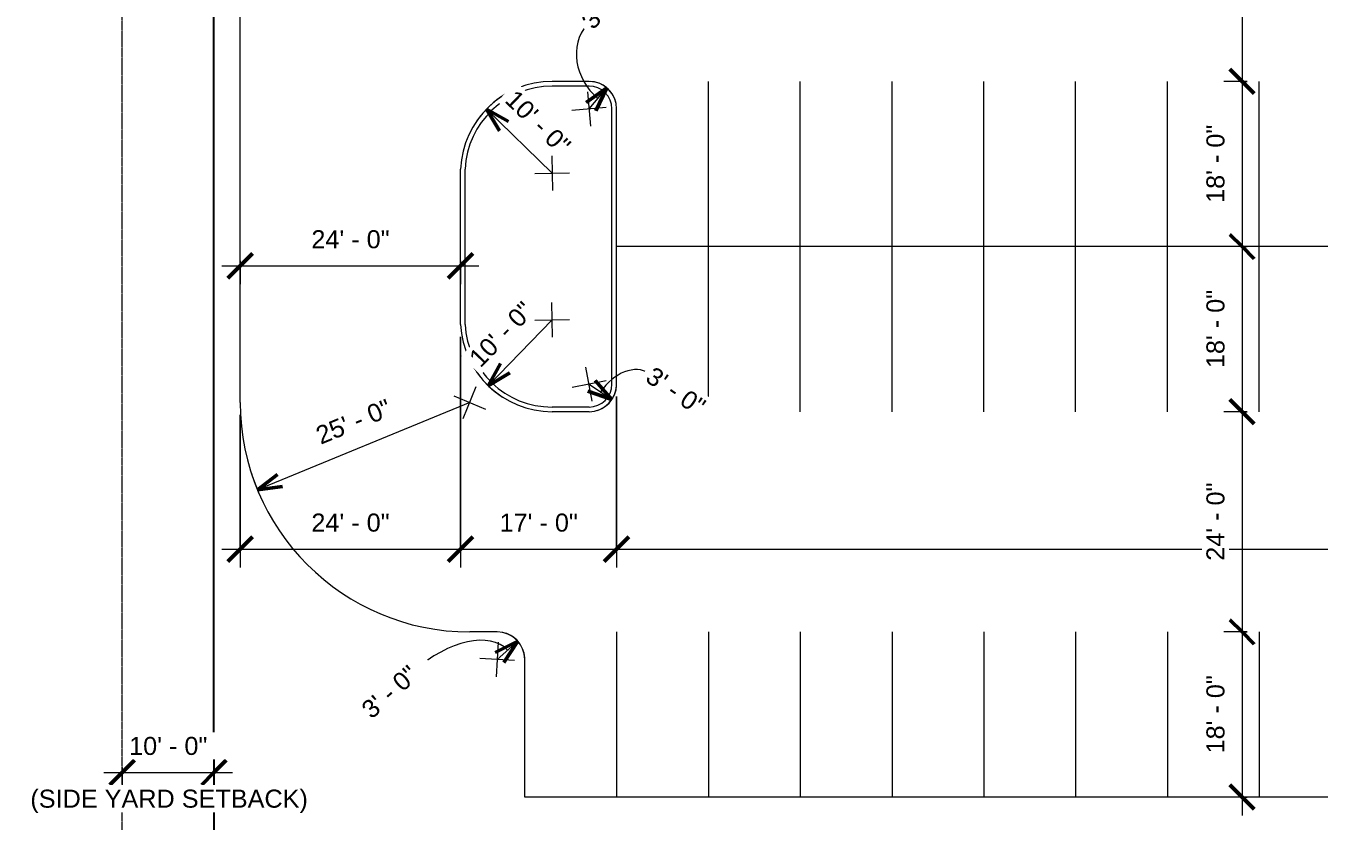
# Model space of a CAD drawing. Header units: inches. Extents: x 1 to 27263, y -26002 to 5769.
# Drawn here: x 23226 to 24917, y -24928 to -23887 of the extents above; entities that cross this region are included whole.
import ezdxf

# ---------------------------------------------------------------- set-up
doc = ezdxf.new("R2010")
doc.units = ezdxf.units.IN
doc.header["$MEASUREMENT"] = 0
doc.linetypes.add('Center 1_4_', pattern=[0.53125, 0.25, -0.09375, 0.09375, -0.09375])
doc.linetypes.add('Hidden', pattern=[0.28125, 0.1875, -0.09375])
for name, color, linetype, lineweight in [('A-ANNO-DIMS', 211, 'Continuous', 9), ('A-ANNO-DIMS-256', 211, 'Continuous', 9), ('A-PROP-SBCK', 71, 'Hidden', 25), ('EOP-PR', 4, 'Continuous', 9), ('PAINT', 190, 'Continuous', 9), ('PROP', 3, 'Center 1_4_', 9)]:
    doc.layers.add(name, color=color, linetype=linetype, lineweight=lineweight)
doc.styles.add('Arial_1', font='arial.ttf', dxfattribs={"height": 23.60479})
doc.dimstyles.new('Arrow_-_3_32__Arial', dxfattribs={"dimscale": 12, "dimtxt": 24, "dimasz": 2.666667, "dimexe": 2, "dimexo": 0, "dimgap": 1.333333, "dimtad": 1, "dimjust": 3, "dimdec": 5, "dimrnd": 0.03125, "dimzin": 1, "dimdsep": 46, "dimlunit": 4, "dimtxsty": 'Arial_1', "dimblk1": 'OPEN30', "dimblk2": 'OPEN30', "dimsah": 1, "dimcen": 0.09, "dimazin": 0, "dimtfac": 1, "dimtdec": 4, "dimtix": 1, "dimtmove": 0, "dimatfit": 2, "dimfxl": 1, "dimtvp": 1, "dimtfill": 1, "dimfrac": 2, "dimtolj": 1, "dimtzin": 0, "dimarcsym": 2})
doc.dimstyles.new('Arrow_-_3_32__Arial_1', dxfattribs={"dimscale": 12, "dimtxt": 24, "dimasz": 2.666667, "dimexe": 2, "dimexo": 0, "dimgap": 1.333333, "dimtad": 1, "dimjust": 3, "dimdec": 5, "dimrnd": 0.03125, "dimzin": 1, "dimdsep": 46, "dimlunit": 4, "dimtxsty": 'Arial_1', "dimblk1": 'OPEN30', "dimblk2": 'OPEN30', "dimsah": 1, "dimcen": 0.09, "dimazin": 0, "dimtfac": 1, "dimtdec": 4, "dimtix": 1, "dimtmove": 0, "dimatfit": 2, "dimfxl": 1, "dimtvp": 1, "dimtfill": 1, "dimfrac": 2, "dimtolj": 1, "dimtzin": 0, "dimarcsym": 2})
doc.dimstyles.new('Linear_-_3_32__Arial_1', dxfattribs={"dimscale": 12, "dimtxt": 24, "dimasz": 2.666667, "dimexe": 2, "dimexo": 1.333333, "dimgap": 1.333333, "dimtad": 1, "dimrnd": 0.25, "dimzin": 1, "dimdsep": 46, "dimlunit": 4, "dimtxsty": 'Arial_1', "dimblk1": 'OBLIQUE', "dimblk2": 'OBLIQUE', "dimsah": 1, "dimcen": 0.09, "dimdle": 2, "dimazin": 0, "dimtfac": 1, "dimtdec": 4, "dimtix": 1, "dimtmove": 0, "dimatfit": 3, "dimfxl": 1, "dimtvp": 1, "dimtfill": 1, "dimfrac": 2, "dimtolj": 1, "dimtzin": 0, "dimarcsym": 2})

# ---------------------------------------------------------------- blocks, each defined once
blk = doc.blocks.new('DIMBLOCK8-Site Plan - Phase 1')
at = {"layer": 'A-ANNO-DIMS-256', "lineweight": 50}
for q in [(23958.6, -23987.5), (23971.6, -23998.6)]:
    blk.add_line((23985.8, -23968.6), q, dxfattribs=at)
at = {"layer": 'A-ANNO-DIMS-256'}
for p, q in [((23960.6, -23973.6), (23964.4, -24018.7)), ((23962.5, -23996.1), (23985.8, -23968.6)), ((23985.1, -23994.2), (23940, -23998))]:
    blk.add_line(p, q, dxfattribs=at)
blk.add_arc((23962.5, -23996.1), 36, 11.5367, 87.9311, dxfattribs=at)
blk.add_ellipse((24015.5, -23933.6), major_axis=(-55.9, 47.4), ratio=0.871988, start_param=0, end_param=1.570796, dxfattribs=at)
at = {"layer": 'A-ANNO-DIMS-256', "color": 0, "insert": (23950.3, -23878.4), "char_height": 23.6, "width": 100.578, "attachment_point": 1, "rotation": 49.7339, "line_spacing_factor": 0.938532, "style": 'Arial_1', "bg_fill": 3, "box_fill_scale": 1.25, "bg_fill_color": 0, "bg_fill_transparency": 0}
blk.add_mtext('3\' - 0"', dxfattribs=at)
blk = doc.blocks.new('_Open30')
at = {"color": 0, "linetype": 'ByBlock', "lineweight": -2}
for p, q in [((-1, 0.268), (0, 0)), ((0, 0), (-1, -0.268)), ((0, 0), (-1, 0))]:
    blk.add_line(p, q, dxfattribs=at)
blk = doc.blocks.new('DIMBLOCK9-Site Plan - Phase 1')
at = {"layer": 'A-ANNO-DIMS-256'}
for p, q in [((23914.4, -24080.1), (23828.6, -23996.2)), ((23914.1, -24057.5), (23914.7, -24102.7)), ((23891.8, -24080.4), (23937, -24079.8))]:
    blk.add_line(p, q, dxfattribs=at)
at = {"layer": 'A-ANNO-DIMS-256', "lineweight": 50}
for q in [(23857.4, -24012.5), (23845.5, -24024.7)]:
    blk.add_line((23828.6, -23996.2), q, dxfattribs=at)
at = {"layer": 'A-ANNO-DIMS-256'}
blk.add_arc((23914.4, -24080.1), 120, 124.211, 147.1293, dxfattribs=at)
at = {"layer": 'A-ANNO-DIMS-256', "color": 0, "insert": (23867.6, -23969.2), "char_height": 23.6, "width": 122.289, "attachment_point": 1, "rotation": 315.6702, "line_spacing_factor": 0.938532, "style": 'Arial_1', "bg_fill": 3, "box_fill_scale": 1.25, "bg_fill_color": 0, "bg_fill_transparency": 0}
blk.add_mtext('10\' - 0"', dxfattribs=at)
blk = doc.blocks.new('DIMBLOCK10-Site Plan - Phase 1')
at = {"layer": 'A-ANNO-DIMS-256'}
for p, q in [((23914.7, -24294.7), (23914, -24249.4)), ((23914.4, -24272), (23830.8, -24358.2)), ((23891.7, -24272.4), (23937, -24271.7))]:
    blk.add_line(p, q, dxfattribs=at)
at = {"layer": 'A-ANNO-DIMS-256', "lineweight": 50}
for q in [(23846.9, -24329.2), (23859.2, -24341.2)]:
    blk.add_line((23830.8, -24358.2), q, dxfattribs=at)
at = {"layer": 'A-ANNO-DIMS-256'}
blk.add_arc((23914.4, -24272), 120, 214.407, 237.3253, dxfattribs=at)
at = {"layer": 'A-ANNO-DIMS-256', "color": 0, "insert": (23803.6, -24319.2), "char_height": 23.6, "width": 122.289, "attachment_point": 1, "rotation": 45.8662, "line_spacing_factor": 0.938532, "style": 'Arial_1', "bg_fill": 3, "box_fill_scale": 1.25, "bg_fill_color": 0, "bg_fill_transparency": 0}
blk.add_mtext('10\' - 0"', dxfattribs=at)
blk = doc.blocks.new('DIMBLOCK11-Site Plan - Phase 1')
at = {"layer": 'A-ANNO-DIMS-256'}
for p, q in [((23966.8, -24378.2), (23958.2, -24333.8)), ((23984.7, -24351.7), (23940.3, -24360.3)), ((23962.5, -24356), (23992.3, -24376.2))]:
    blk.add_line(p, q, dxfattribs=at)
at = {"layer": 'A-ANNO-DIMS-256', "lineweight": 50}
for q in [(23970.6, -24351.2), (23961, -24365.4)]:
    blk.add_line((23992.3, -24376.2), q, dxfattribs=at)
at = {"layer": 'A-ANNO-DIMS-256'}
blk.add_arc((23962.5, -24356), 36, 287.7411, 4.1355, dxfattribs=at)
blk.add_ellipse((24009.8, -24388), major_axis=(31.2, 46.1), ratio=0.701238, start_param=0, end_param=1.570796, dxfattribs=at)
at = {"layer": 'A-ANNO-DIMS-256', "color": 0, "insert": (24047.8, -24331.8), "char_height": 23.6, "width": 100.578, "attachment_point": 1, "rotation": 325.9383, "line_spacing_factor": 0.938532, "style": 'Arial_1', "bg_fill": 3, "box_fill_scale": 1.25, "bg_fill_color": 0, "bg_fill_transparency": 0}
blk.add_mtext('3\' - 0"', dxfattribs=at)
blk = doc.blocks.new('DIMBLOCK17-Site Plan - Phase 1')
at = {"layer": 'A-ANNO-DIMS-256'}
for p, q in [((23794.5, -24294), (23794.5, -24595.9)), ((23794.5, -24571.9), (23794.5, -24294)), ((23506.5, -24396.1), (23506.5, -24595.9)), ((23506.5, -24571.9), (23506.5, -24396.1)), ((23482.5, -24571.9), (23794.5, -24571.9))]:
    blk.add_line(p, q, dxfattribs=at)
at = {"layer": 'A-ANNO-DIMS-256', "lineweight": 50}
for p, q in [((23506.5, -24571.9), (23522.5, -24555.9)), ((23794.5, -24571.9), (23810.5, -24555.9)), ((23506.5, -24571.9), (23490.5, -24587.9)), ((23794.5, -24571.9), (23778.5, -24587.9))]:
    blk.add_line(p, q, dxfattribs=at)
at = {"layer": 'A-ANNO-DIMS-256', "color": 0, "insert": (23599.6, -24525.3), "char_height": 23.6, "width": 122.289, "attachment_point": 1, "line_spacing_factor": 0.938532, "style": 'Arial_1', "bg_fill": 3, "box_fill_scale": 1.25, "bg_fill_color": 0, "bg_fill_transparency": 0}
blk.add_mtext('24\' - 0"', dxfattribs=at)
blk = doc.blocks.new('_Oblique')
at = {"color": 0, "linetype": 'ByBlock', "lineweight": -2}
blk.add_line((-0.5, -0.5), (0.5, 0.5), dxfattribs=at)
blk = doc.blocks.new('DIMBLOCK18-Site Plan - Phase 1')
at = {"layer": 'A-ANNO-DIMS-256'}
for p, q in [((23794.5, -24294), (23794.5, -24595.9)), ((23794.5, -24571.9), (23794.5, -24294)), ((23998.5, -24372.1), (23998.5, -24595.9)), ((23998.5, -24571.9), (23998.5, -24372.1)), ((23794.5, -24571.9), (23998.5, -24571.9))]:
    blk.add_line(p, q, dxfattribs=at)
at = {"layer": 'A-ANNO-DIMS-256', "lineweight": 50}
for p, q in [((23794.5, -24571.9), (23810.5, -24555.9)), ((23998.5, -24571.9), (24014.5, -24555.9)), ((23794.5, -24571.9), (23778.5, -24587.9)), ((23998.5, -24571.9), (23982.5, -24587.9))]:
    blk.add_line(p, q, dxfattribs=at)
at = {"layer": 'A-ANNO-DIMS-256', "color": 0, "insert": (23845.6, -24525.3), "char_height": 23.6, "width": 122.289, "attachment_point": 1, "line_spacing_factor": 0.938532, "style": 'Arial_1', "bg_fill": 3, "box_fill_scale": 1.25, "bg_fill_color": 0, "bg_fill_transparency": 0}
blk.add_mtext('17\' - 0"', dxfattribs=at)
blk = doc.blocks.new('DIMBLOCK19-Site Plan - Phase 1')
at = {"layer": 'A-ANNO-DIMS-256'}
for p, q in [((23998.5, -24372.1), (23998.5, -24595.9)), ((23998.5, -24571.9), (23998.5, -24372.1)), ((26170.5, -24372.1), (26170.5, -24595.9)), ((26170.5, -24571.9), (26170.5, -24372.1)), ((23998.5, -24571.9), (26170.5, -24571.9))]:
    blk.add_line(p, q, dxfattribs=at)
at = {"layer": 'A-ANNO-DIMS-256', "lineweight": 50}
for p, q in [((23998.5, -24571.9), (24014.5, -24555.9)), ((26170.5, -24571.9), (26186.5, -24555.9)), ((23998.5, -24571.9), (23982.5, -24587.9)), ((26170.5, -24571.9), (26154.5, -24587.9))]:
    blk.add_line(p, q, dxfattribs=at)
at = {"layer": 'A-ANNO-DIMS-256', "color": 0, "insert": (25024.5, -24525.3), "char_height": 23.6, "width": 144, "attachment_point": 1, "line_spacing_factor": 0.938532, "style": 'Arial_1', "bg_fill": 3, "box_fill_scale": 1.25, "bg_fill_color": 0, "bg_fill_transparency": 0}
blk.add_mtext('181\' - 0"', dxfattribs=at)
blk = doc.blocks.new('DIMBLOCK22-Site Plan - Phase 1')
at = {"layer": 'A-ANNO-DIMS-256', "lineweight": 50}
for p, q in [((23506.5, -24201.3), (23522.5, -24185.3)), ((23794.5, -24201.3), (23810.5, -24185.3)), ((23506.5, -24201.3), (23490.5, -24217.3)), ((23794.5, -24201.3), (23778.5, -24217.3))]:
    blk.add_line(p, q, dxfattribs=at)
at = {"layer": 'A-ANNO-DIMS-256'}
for p, q in [((23482.5, -24201.3), (23818.5, -24201.3)), ((23506.5, -24194.7), (23506.5, -24225.3)), ((23506.5, -24201.3), (23506.5, -24194.7)), ((23794.5, -24194.7), (23794.5, -24225.3)), ((23794.5, -24201.3), (23794.5, -24194.7))]:
    blk.add_line(p, q, dxfattribs=at)
at = {"layer": 'A-ANNO-DIMS-256', "color": 0, "insert": (23599.6, -24154.7), "char_height": 23.6, "width": 122.289, "attachment_point": 1, "line_spacing_factor": 0.938532, "style": 'Arial_1', "bg_fill": 3, "box_fill_scale": 1.25, "bg_fill_color": 0, "bg_fill_transparency": 0}
blk.add_mtext('24\' - 0"', dxfattribs=at)
blk = doc.blocks.new('DIMBLOCK31-Site Plan - Phase 1')
at = {"layer": 'A-ANNO-DIMS-256'}
for p, q in [((23785.6, -24371.4), (23827.4, -24388.8)), ((23797.8, -24401), (23815.2, -24359.2)), ((23806.5, -24380.1), (23529.1, -24494.3))]:
    blk.add_line(p, q, dxfattribs=at)
at = {"layer": 'A-ANNO-DIMS-256', "lineweight": 50}
for q in [(23555.4, -24474.2), (23562, -24490)]:
    blk.add_line((23529.1, -24494.3), q, dxfattribs=at)
at = {"layer": 'A-ANNO-DIMS-256'}
blk.add_arc((23806.5, -24380.1), 300, 197.792, 206.9594, dxfattribs=at)
at = {"layer": 'A-ANNO-DIMS-256', "color": 0, "insert": (23602.9, -24413.5), "char_height": 23.6, "width": 122.289, "attachment_point": 1, "rotation": 22.3757, "line_spacing_factor": 0.938532, "style": 'Arial_1', "bg_fill": 3, "box_fill_scale": 1.25, "bg_fill_color": 0, "bg_fill_transparency": 0}
blk.add_mtext('25\' - 0"', dxfattribs=at)
blk = doc.blocks.new('DIMBLOCK33-Site Plan - Phase 1')
at = {"layer": 'A-ANNO-DIMS-256', "lineweight": 50}
for q in [(23839.8, -24707), (23851.2, -24719.9)]:
    blk.add_line((23869.5, -24692.3), q, dxfattribs=at)
at = {"layer": 'A-ANNO-DIMS-256'}
for p, q in [((23843.9, -24693.5), (23841.1, -24738.7)), ((23842.5, -24716.1), (23869.5, -24692.3)), ((23865.1, -24717.5), (23819.9, -24714.7))]:
    blk.add_line(p, q, dxfattribs=at)
blk.add_arc((23842.5, -24716.1), 36, 3.2203, 79.6147, dxfattribs=at)
blk.add_ellipse((23773.9, -24776.6), major_axis=(82.1, 72.5), ratio=0.555348, start_param=0, end_param=1.570796, dxfattribs=at)
at = {"layer": 'A-ANNO-DIMS-256', "color": 0, "insert": (23662.7, -24777.3), "char_height": 23.6, "width": 100.578, "attachment_point": 1, "rotation": 41.4175, "line_spacing_factor": 0.938532, "style": 'Arial_1', "bg_fill": 3, "box_fill_scale": 1.25, "bg_fill_color": 0, "bg_fill_transparency": 0}
blk.add_mtext('3\' - 0"', dxfattribs=at)
blk = doc.blocks.new('DIMBLOCK51-Site Plan - Phase 1')
at = {"layer": 'A-ANNO-DIMS-256'}
for p, q in [((23328.3, -24864), (23496.3, -24864)), ((23352.3, -24857.4), (23352.3, -24888)), ((23352.3, -24864), (23352.3, -24857.4)), ((23472.3, -24857.4), (23472.3, -24888)), ((23472.3, -24864), (23472.3, -24857.4))]:
    blk.add_line(p, q, dxfattribs=at)
at = {"layer": 'A-ANNO-DIMS-256', "lineweight": 50}
for p, q in [((23352.3, -24864), (23336.3, -24880)), ((23352.3, -24864), (23368.3, -24848)), ((23472.3, -24864), (23456.3, -24880)), ((23472.3, -24864), (23488.3, -24848))]:
    blk.add_line(p, q, dxfattribs=at)
at = {"layer": 'A-ANNO-DIMS-256', "color": 0, "attachment_point": 1, "rotation": 0.0078, "line_spacing_factor": 0.938532, "style": 'Arial_1', "bg_fill": 3, "box_fill_scale": 1.25, "bg_fill_color": 0, "bg_fill_transparency": 0}
for s, insert, char_height, width in [('10\' - 0"', (23361.4, -24817.4), 23.6, 122.289), ('(SIDE YARD SETBACK)', (23232.3, -24886.4), 23.605, 432)]:
    blk.add_mtext(s, dxfattribs=dict(at, insert=insert, char_height=char_height, width=width))
blk = doc.blocks.new('DIMBLOCK104-Site Plan - Phase 1')
at = {"layer": 'A-ANNO-DIMS-256', "lineweight": 50}
for p, q in [((24816, -23672.1), (24800, -23656.1)), ((24816, -23672.1), (24832, -23688.1)), ((24816, -23960.1), (24800, -23944.1)), ((24816, -23960.1), (24832, -23976.1))]:
    blk.add_line(p, q, dxfattribs=at)
at = {"layer": 'A-ANNO-DIMS-256'}
for p, q in [((24894.5, -23672.1), (24792, -23672.1)), ((24816, -23672.1), (24816, -23960.1)), ((24816, -23672.1), (24894.5, -23672.1)), ((24822.5, -23960.1), (24792, -23960.1)), ((24816, -23960.1), (24822.5, -23960.1))]:
    blk.add_line(p, q, dxfattribs=at)
at = {"layer": 'A-ANNO-DIMS-256', "color": 0, "insert": (24769.4, -23867), "char_height": 23.6, "width": 122.289, "attachment_point": 1, "rotation": 90, "line_spacing_factor": 0.938532, "style": 'Arial_1', "bg_fill": 3, "box_fill_scale": 1.25, "bg_fill_color": 0, "bg_fill_transparency": 0}
blk.add_mtext('24\' - 0"', dxfattribs=at)
blk = doc.blocks.new('DIMBLOCK105-Site Plan - Phase 1')
at = {"layer": 'A-ANNO-DIMS-256', "lineweight": 50}
for p, q in [((24816, -23960.1), (24800, -23944.1)), ((24816, -23960.1), (24832, -23976.1)), ((24816, -24176.1), (24800, -24160.1)), ((24816, -24176.1), (24832, -24192.1))]:
    blk.add_line(p, q, dxfattribs=at)
at = {"layer": 'A-ANNO-DIMS-256'}
for p, q in [((24822.5, -23960.1), (24792, -23960.1)), ((24816, -23960.1), (24816, -24176.1)), ((24816, -23960.1), (24822.5, -23960.1)), ((24822.6, -24176.1), (24792, -24176.1)), ((24816, -24176.1), (24822.6, -24176.1))]:
    blk.add_line(p, q, dxfattribs=at)
at = {"layer": 'A-ANNO-DIMS-256', "color": 0, "insert": (24769.4, -24119), "char_height": 23.6, "width": 122.289, "attachment_point": 1, "rotation": 90, "line_spacing_factor": 0.938532, "style": 'Arial_1', "bg_fill": 3, "box_fill_scale": 1.25, "bg_fill_color": 0, "bg_fill_transparency": 0}
blk.add_mtext('18\' - 0"', dxfattribs=at)
blk = doc.blocks.new('DIMBLOCK106-Site Plan - Phase 1')
at = {"layer": 'A-ANNO-DIMS-256', "lineweight": 50}
for p, q in [((24816, -24176.1), (24800, -24160.1)), ((24816, -24176.1), (24832, -24192.1)), ((24816, -24392.1), (24800, -24376.1)), ((24816, -24392.1), (24832, -24408.1))]:
    blk.add_line(p, q, dxfattribs=at)
at = {"layer": 'A-ANNO-DIMS-256'}
for p, q in [((24822.6, -24176.1), (24792, -24176.1)), ((24816, -24176.1), (24816, -24392.1)), ((24816, -24176.1), (24822.6, -24176.1)), ((24822.5, -24392.1), (24792, -24392.1)), ((24816, -24392.1), (24822.5, -24392.1))]:
    blk.add_line(p, q, dxfattribs=at)
at = {"layer": 'A-ANNO-DIMS-256', "color": 0, "insert": (24769.4, -24335), "char_height": 23.6, "width": 122.289, "attachment_point": 1, "rotation": 90, "line_spacing_factor": 0.938532, "style": 'Arial_1', "bg_fill": 3, "box_fill_scale": 1.25, "bg_fill_color": 0, "bg_fill_transparency": 0}
blk.add_mtext('18\' - 0"', dxfattribs=at)
blk = doc.blocks.new('DIMBLOCK107-Site Plan - Phase 1')
at = {"layer": 'A-ANNO-DIMS-256', "lineweight": 50}
for p, q in [((24816, -24392.1), (24800, -24376.1)), ((24816, -24392.1), (24832, -24408.1)), ((24816, -24680.1), (24800, -24664.1)), ((24816, -24680.1), (24832, -24696.1))]:
    blk.add_line(p, q, dxfattribs=at)
at = {"layer": 'A-ANNO-DIMS-256'}
for p, q in [((24822.5, -24392.1), (24792, -24392.1)), ((24816, -24392.1), (24816, -24680.1)), ((24816, -24392.1), (24822.5, -24392.1)), ((24822.5, -24680.1), (24792, -24680.1)), ((24816, -24680.1), (24822.5, -24680.1))]:
    blk.add_line(p, q, dxfattribs=at)
at = {"layer": 'A-ANNO-DIMS-256', "color": 0, "insert": (24769.4, -24587), "char_height": 23.6, "width": 122.289, "attachment_point": 1, "rotation": 90, "line_spacing_factor": 0.938532, "style": 'Arial_1', "bg_fill": 3, "box_fill_scale": 1.25, "bg_fill_color": 0, "bg_fill_transparency": 0}
blk.add_mtext('24\' - 0"', dxfattribs=at)
blk = doc.blocks.new('DIMBLOCK108-Site Plan - Phase 1')
at = {"layer": 'A-ANNO-DIMS-256', "lineweight": 50}
for p, q in [((24816, -24680.1), (24800, -24664.1)), ((24816, -24680.1), (24832, -24696.1)), ((24816, -24896.1), (24800, -24880.1)), ((24816, -24896.1), (24832, -24912.1))]:
    blk.add_line(p, q, dxfattribs=at)
at = {"layer": 'A-ANNO-DIMS-256'}
for p, q in [((24822.5, -24680.1), (24792, -24680.1)), ((24816, -24680.1), (24816, -24920.1)), ((24816, -24680.1), (24822.5, -24680.1)), ((24822.6, -24896.1), (24792, -24896.1)), ((24816, -24896.1), (24822.6, -24896.1))]:
    blk.add_line(p, q, dxfattribs=at)
at = {"layer": 'A-ANNO-DIMS-256', "color": 0, "insert": (24769.4, -24839), "char_height": 23.6, "width": 122.289, "attachment_point": 1, "rotation": 90, "line_spacing_factor": 0.938532, "style": 'Arial_1', "bg_fill": 3, "box_fill_scale": 1.25, "bg_fill_color": 0, "bg_fill_transparency": 0}
blk.add_mtext('18\' - 0"', dxfattribs=at)

msp = doc.modelspace()

# ---------------------------------------------------------------- linework, layer by layer
at = {"layer": 'A-PROP-SBCK'}
msp.add_line((23472.445329, -25611.648627), (23472.145187, -23416.400504), dxfattribs=at)
at = {"layer": 'EOP-PR'}
for p, q in [((23506.515752, -24380.108496), (23506.515752, -23559.460554)), ((23962.515665, -23966.102725), (23914.396835, -23966.102021)), ((23962.515752, -23960.102725), (23914.396922, -23960.102021)), ((23992.515225, -24356.055187), (23992.515225, -23996.102725)), ((23998.515225, -24356.055187), (23998.515225, -23996.102725)), ((23794.515752, -24277.968887), (23794.515752, -24074.723704)), ((23800.515752, -24277.818492), (23800.515752, -24074.859955)), ((23962.515665, -24386.032232), (23914.370517, -24386.032937)), ((23962.515752, -24392.032232), (23914.370605, -24392.032937)), ((23842.515225, -24680.067479), (23806.51575, -24680.067479)), ((23878.515225, -24896.067479), (23878.515225, -24716.067479)), ((26278.515225, -24896.067479), (23878.515225, -24896.067479))]:
    msp.add_line(p, q, dxfattribs=at)
for centre, radius, start, end in [((23914.395166, -24080.102021), 120, 89.999161176, 177.431182255), ((23914.395166, -24080.102021), 114, 89.999161176, 177.364436983), ((23962.515225, -23996.102725), 30, 0, 89.999161176), ((23962.515225, -23996.102725), 36, 0, 89.999161176), ((23914.368848, -24272.032937), 120, 182.835364349, 270.000838824), ((23914.368848, -24272.032937), 114, 182.909038069, 270.000838824), ((23962.515225, -24356.032232), 30, 270.000838824, 0), ((23962.515225, -24356.032232), 36, 270.000838824, 0), ((23806.51575, -24380.067479), 300, 180.007833672, 270), ((23842.515225, -24716.067479), 36, 360, 90)]:
    msp.add_arc(centre, radius, start, end, dxfattribs=at)
at = {"layer": 'PAINT'}
for p, q in [((24118.515225, -24392.067479), (24118.515225, -23960.067479)), ((24238.515225, -24392.067479), (24238.515225, -23960.067479)), ((24358.515225, -24392.067479), (24358.515225, -23960.067479)), ((24478.515225, -24392.067479), (24478.515225, -23960.067479)), ((24598.515225, -24392.067479), (24598.515225, -23960.067479)), ((24718.515225, -24392.067479), (24718.515225, -23960.067479)), ((24838.515225, -24392.067479), (24838.515225, -23960.067479)), ((26170.515225, -24176.067479), (23998.515225, -24176.067479)), ((23998.515225, -24680.067479), (23998.515225, -24896.067479)), ((24118.515225, -24680.067479), (24118.515225, -24896.067479)), ((24238.515225, -24680.067479), (24238.515225, -24896.067479)), ((24358.515225, -24680.067479), (24358.515225, -24896.067479)), ((24478.515225, -24680.067479), (24478.515225, -24896.067479)), ((24598.515225, -24680.067479), (24598.515225, -24896.067479)), ((24718.515225, -24680.067479), (24718.515225, -24896.067479)), ((24838.515225, -24680.067479), (24838.515225, -24896.067479))]:
    msp.add_line(p, q, dxfattribs=at)
at = {"layer": 'PROP'}
msp.add_line((23352.460784, -25724.692953), (23352.161473, -23535.52488), dxfattribs=at)

# ---------------------------------------------------------------- next in the draw order: dimensions: what is measured, and where the dimension line sits
at = {"layer": 'A-ANNO-DIMS'}
dim = msp.add_linear_dim(base=(24816.00258, -23960.067479), p1=(24910.515225, -23672.067479), p2=(24838.515225, -23960.067479), angle=90, dimstyle='Linear_-_3_32__Arial_1', override={"dimpost": '<>', "dimfxl": 296.863605}, dxfattribs=at)
dim.commit()
dim.dimension.update_dxf_attribs({"geometry": 'DIMBLOCK104-Site Plan - Phase 1', "text_midpoint": (24787.950611, -23816.067479)})
for center, mpoint, dimstyle, picture, middle in [((23962.515225, -23996.102725), (23985.783422, -23968.632905), 'Arrow_-_3_32__Arial', 'DIMBLOCK8-Site Plan - Phase 1', (23952.73811, -23964.231536)), ((23914.368848, -24272.032937), (23830.808416, -24358.158741), 'Arrow_-_3_32__Arial_1', 'DIMBLOCK10-Site Plan - Phase 1', (23863.596703, -24284.078777)), ((23842.515225, -24716.067479), (23869.511953, -24692.252007), 'Arrow_-_3_32__Arial', 'DIMBLOCK33-Site Plan - Phase 1', (23837.45074, -24683.117279))]:
    dim = msp.add_radius_dim(center=center, mpoint=mpoint, dimstyle=dimstyle, override={"dimpost": '<>'}, dxfattribs=at)
    dim.commit()
    dim.dimension.update_dxf_attribs({"geometry": picture, "text_midpoint": middle})

# ---------------------------------------------------------------- next in the draw order: dimensions: what is measured, and where the dimension line sits
dim = msp.add_linear_dim(base=(24816.00258, -24176.067479), p1=(24838.515225, -23960.067479), p2=(24838.629997, -24176.067479), angle=90, dimstyle='Linear_-_3_32__Arial_1', override={"dimpost": '<>', "dimfxl": 216.00003}, dxfattribs=at)
dim.commit()
dim.dimension.update_dxf_attribs({"geometry": 'DIMBLOCK105-Site Plan - Phase 1', "text_midpoint": (24787.950611, -24068.067479)})
for center, mpoint, dimstyle, picture, middle in [((23914.395166, -24080.102021), (23828.555665, -23996.247503), 'Arrow_-_3_32__Arial_1', 'DIMBLOCK9-Site Plan - Phase 1', (23902.523051, -24029.288973)), ((23962.515225, -24356.032232), (23992.338885, -24376.1953), 'Arrow_-_3_32__Arial', 'DIMBLOCK11-Site Plan - Phase 1', (23993.143057, -24342.867864))]:
    dim = msp.add_radius_dim(center=center, mpoint=mpoint, dimstyle=dimstyle, override={"dimpost": '<>'}, dxfattribs=at)
    dim.commit()
    dim.dimension.update_dxf_attribs({"geometry": picture, "text_midpoint": middle})
for base, p1, p2, override, picture, middle in [((23794.515752, -24201.286249), (23506.515752, -24178.658832), (23794.515752, -24178.658832), {"dimpost": '<>', "dimfxl": 288}, 'DIMBLOCK22-Site Plan - Phase 1', (23650.515752, -24173.23428)), ((23794.515752, -24571.8796), (23506.515752, -24380.108496), (23794.515752, -24277.968887), {"dimpost": '<>', "dimfxl": 305.575686}, 'DIMBLOCK17-Site Plan - Phase 1', (23650.515752, -24543.827632))]:
    dim = msp.add_linear_dim(base=base, p1=p1, p2=p2, dimstyle='Linear_-_3_32__Arial_1', override=override, dxfattribs=at)
    dim.commit()
    dim.dimension.update_dxf_attribs({"geometry": picture, "text_midpoint": middle})
dim = msp.add_linear_dim(base=(23472.343111, -24864.020503), p1=(23352.340018, -24841.409493), p2=(23472.340017, -24841.393086), angle=0.007833673, text='<>\\X(SIDE YARD SETBACK)', dimstyle='Linear_-_3_32__Arial_1', override={"dimpost": '<>', "dimfxl": 120}, dxfattribs=at)
dim.commit()
dim.dimension.update_dxf_attribs({"geometry": 'DIMBLOCK51-Site Plan - Phase 1', "text_midpoint": (23412.343112, -24864.028706)})

# ---------------------------------------------------------------- next in the draw order: dimensions: what is measured, and where the dimension line sits
dim = msp.add_linear_dim(base=(23998.515225, -24571.8796), p1=(23794.515752, -24277.968887), p2=(23998.515225, -24356.055187), dimstyle='Linear_-_3_32__Arial_1', override={"dimpost": '<>', "dimfxl": 218.43364}, dxfattribs=at)
dim.commit()
dim.dimension.update_dxf_attribs({"geometry": 'DIMBLOCK18-Site Plan - Phase 1', "text_midpoint": (23896.515489, -24543.827632)})

# ---------------------------------------------------------------- next in the draw order: dimensions: what is measured, and where the dimension line sits
dim = msp.add_linear_dim(base=(26170.515225, -24571.8796), p1=(23998.515225, -24356.055187), p2=(26170.515225, -24356.067479), dimstyle='Linear_-_3_32__Arial_1', override={"dimpost": '<>', "dimfxl": 2172}, dxfattribs=at)
dim.commit()
dim.dimension.update_dxf_attribs({"geometry": 'DIMBLOCK19-Site Plan - Phase 1', "text_midpoint": (25084.515225, -24543.827632)})
dim = msp.add_radius_dim(center=(23806.51575, -24380.067479), mpoint=(23529.103486, -24494.270963), dimstyle='Arrow_-_3_32__Arial_1', override={"dimpost": '<>'}, dxfattribs=at)
dim.commit()
dim.dimension.update_dxf_attribs({"geometry": 'DIMBLOCK31-Site Plan - Phase 1', "text_midpoint": (23671.926163, -24405.138502)})

# ---------------------------------------------------------------- next in the draw order: dimensions: what is measured, and where the dimension line sits
dim = msp.add_linear_dim(base=(24816.00258, -24392.067479), p1=(24838.629997, -24176.067479), p2=(24838.515225, -24392.067479), angle=90, dimstyle='Linear_-_3_32__Arial_1', override={"dimpost": '<>', "dimfxl": 216.00003}, dxfattribs=at)
dim.commit()
dim.dimension.update_dxf_attribs({"geometry": 'DIMBLOCK106-Site Plan - Phase 1', "text_midpoint": (24787.950611, -24284.067479)})

# ---------------------------------------------------------------- next in the draw order: dimensions: what is measured, and where the dimension line sits
dim = msp.add_linear_dim(base=(24816.00258, -24680.067479), p1=(24838.515225, -24392.067479), p2=(24838.515225, -24680.067479), angle=90, dimstyle='Linear_-_3_32__Arial_1', override={"dimpost": '<>', "dimfxl": 288}, dxfattribs=at)
dim.commit()
dim.dimension.update_dxf_attribs({"geometry": 'DIMBLOCK107-Site Plan - Phase 1', "text_midpoint": (24787.950611, -24536.067479)})

# ---------------------------------------------------------------- next in the draw order: dimensions: what is measured, and where the dimension line sits
dim = msp.add_linear_dim(base=(24816.00258, -24896.067479), p1=(24838.515225, -24680.067479), p2=(24838.629997, -24896.067479), angle=90, dimstyle='Linear_-_3_32__Arial_1', override={"dimpost": '<>', "dimfxl": 216.00003}, dxfattribs=at)
dim.commit()
dim.dimension.update_dxf_attribs({"geometry": 'DIMBLOCK108-Site Plan - Phase 1', "text_midpoint": (24787.950611, -24788.067479)})

doc.saveas('drawing.dxf')
